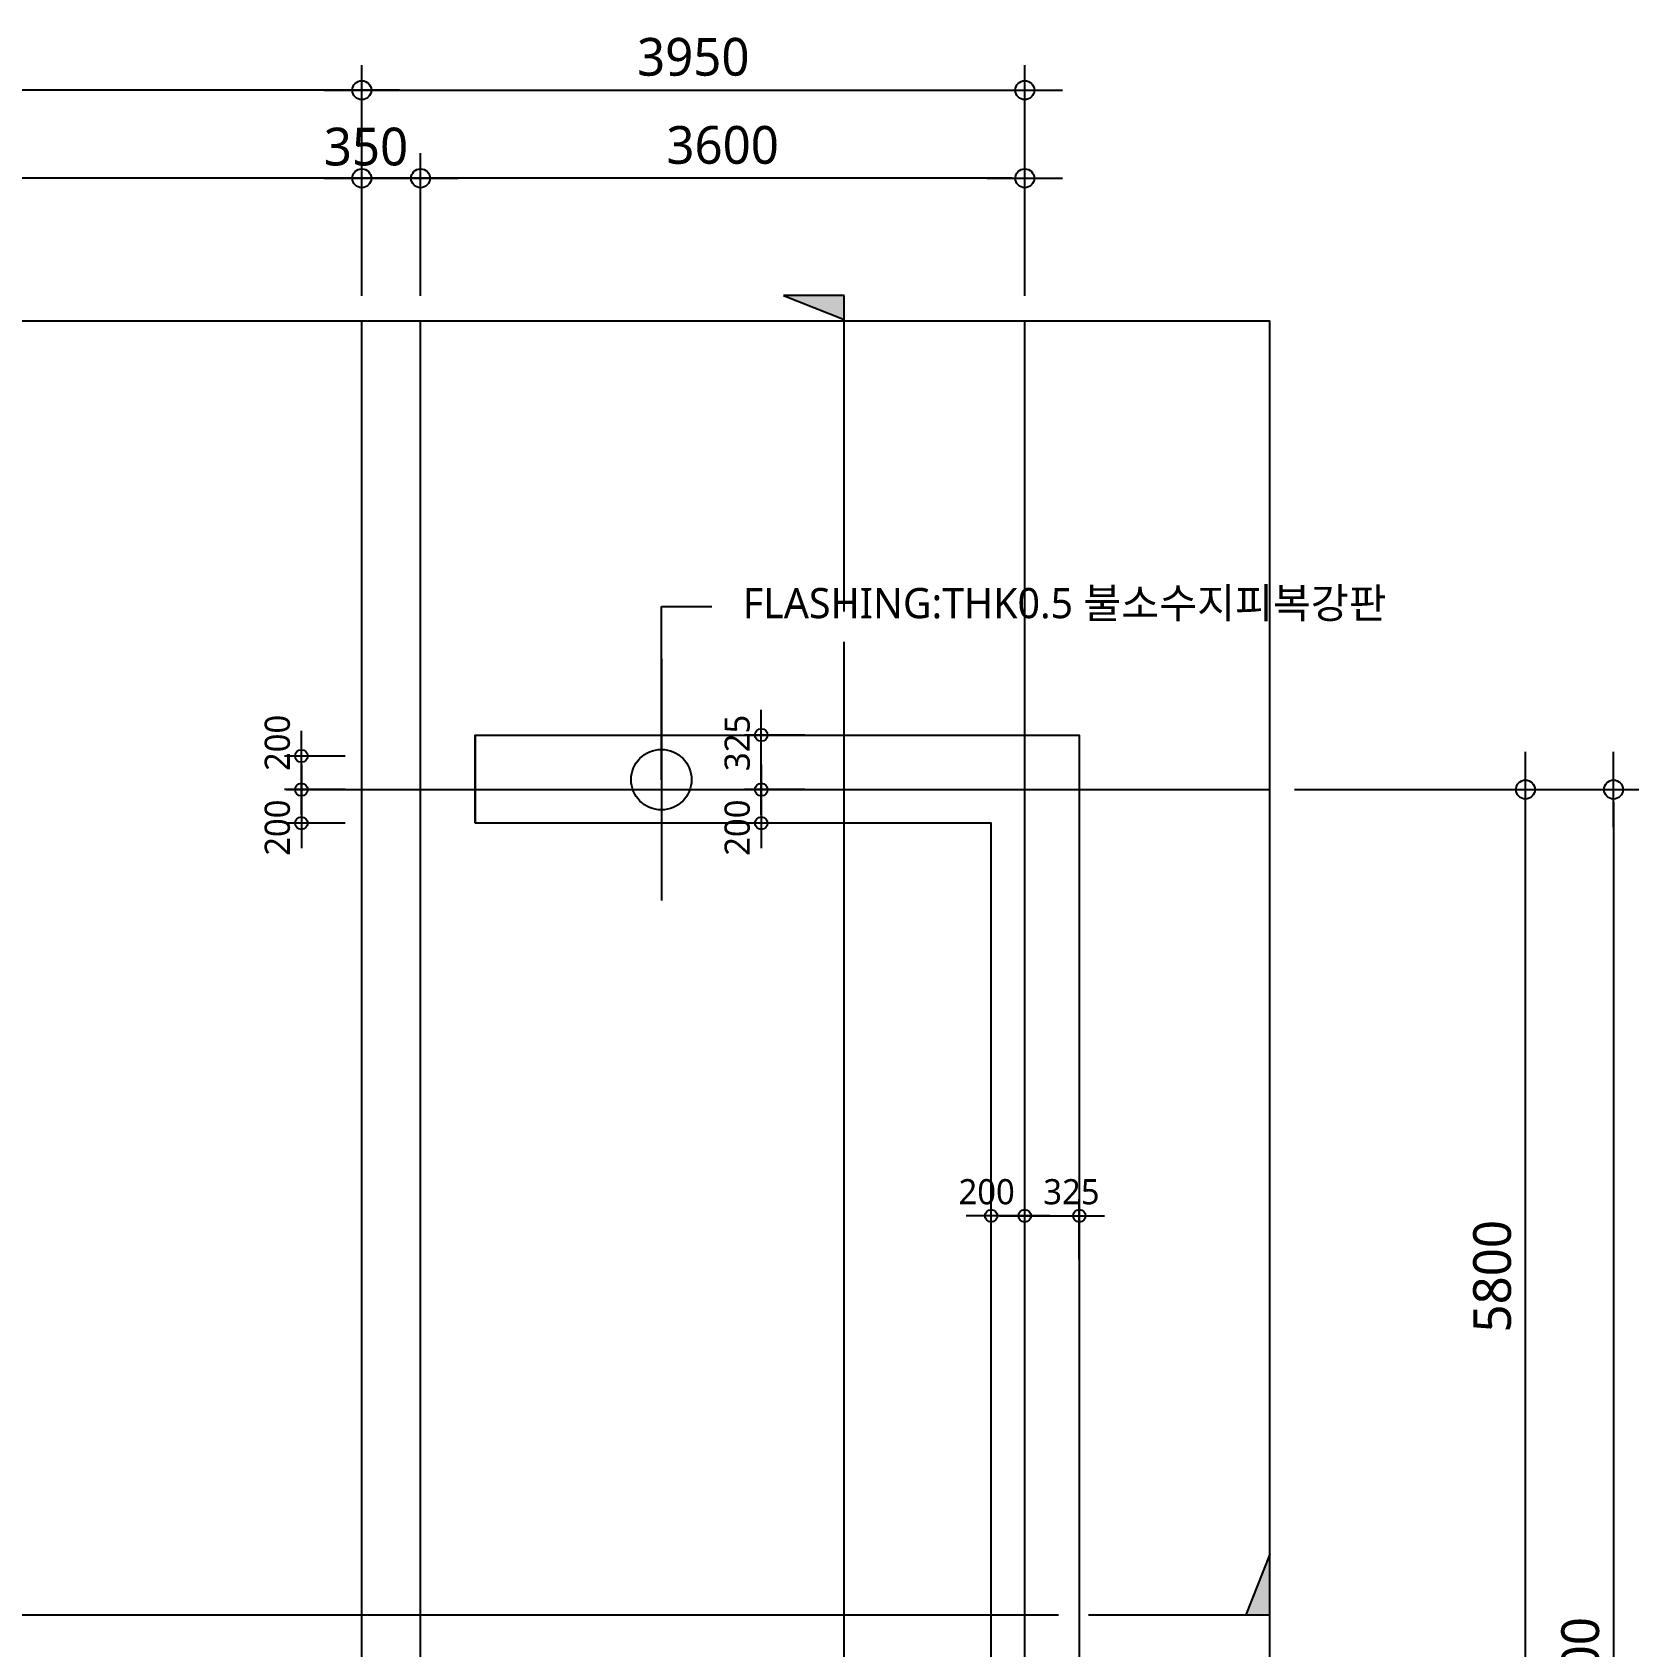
# Model space of a CAD drawing. Header units: millimetres. Extents: x 81033 to 452328, y -17390 to 42241.
# Drawn here: x 247031 to 256603, y 10826 to 20446 of the extents above; entities that cross this region are included whole.
import ezdxf
from ezdxf.enums import TextEntityAlignment as Align

# ---------------------------------------------------------------- set-up
doc = ezdxf.new("R2010")
doc.units = ezdxf.units.MM
doc.header["$LTSCALE"] = 100
doc.header["$MEASUREMENT"] = 0
doc.header["$PDSIZE"] = -10
doc.linetypes.add('CEN', pattern=[62, 60, -1, 0, -1])
doc.layers.get('0').update_dxf_attribs({"linetype": 'CONTINUOUS'})
doc.layers.get('Defpoints').update_dxf_attribs({"color": 171, "linetype": 'CONTINUOUS'})
for name, color, linetype in [('CEN(ST)', 1, 'CEN'), ('NDIM', 7, 'CONTINUOUS'), ('SASAC 도면번호', 6, 'CONTINUOUS'), ('SYM', 7, 'CONTINUOUS'), ('TEXT(MIN)', 7, 'CONTINUOUS')]:
    doc.layers.add(name, color=color, linetype=linetype)
doc.styles.add('CGS', font='cgse', dxfattribs={"bigfont": 'cgs'})
doc.styles.add('나눔바른고딕', font='NanumBarunGothic.ttf')
doc.dimstyles.new('NDIM 1200', dxfattribs={"dimscale": 75, "dimtxt": 3, "dimasz": 1, "dimexe": 2, "dimexo": 2, "dimgap": 1, "dimtad": 1, "dimdec": 0, "dimdsep": 46, "dimtxsty": 'CGS', "dimblk": 'DOT0', "dimcen": 1, "dimdle": 8, "dimclrd": 256, "dimclre": 256, "dimclrt": 256, "dimadec": 0, "dimazin": 0, "dimtfac": 1, "dimtdec": 0, "dimtix": 1, "dimtmove": 2, "dimatfit": 3, "dimldrblk": 'DOT0', "dimfxl": 1, "dimtolj": 1, "dimtzin": 0, "dimlwd": -1, "dimlwe": -1, "dimarcsym": 0})

# ---------------------------------------------------------------- blocks, each defined once
blk = doc.blocks.new('DOT0')
blk.add_line((-3, 0), (3, 0))
at = {"color": 6}
blk.add_circle((0, 0), 0.75, dxfattribs=at)
blk = doc.blocks.new('*D169')
at = {"layer": 'Defpoints', "color": 0, "ltscale": 0.4, "transparency": 16777216}
for p in [(235594.6, 20100.9), (235594.6, 18725.9), (248994.6, 18725.9)]:
    blk.add_point(p, dxfattribs=at)
at = {"layer": 'NDIM', "ltscale": 0.4, "transparency": 16777216}
for p, q in [((235594.6, 18875.9), (235594.6, 20250.9)), ((248994.6, 18875.9), (248994.6, 20250.9)), ((248919.6, 20100.9), (235669.6, 20100.9))]:
    blk.add_line(p, q, dxfattribs=at)
at = {"layer": 'NDIM', "ltscale": 0.4, "transparency": 16777216, "xscale": 75, "yscale": 75, "zscale": 75, "rotation": 180}
blk.add_blockref('DOT0', (235594.6, 20100.9), dxfattribs=at)
at = {"layer": 'NDIM', "ltscale": 0.4, "transparency": 16777216, "xscale": 75, "yscale": 75, "zscale": 75}
blk.add_blockref('DOT0', (248994.6, 20100.9), dxfattribs=at)
at = {"layer": 'NDIM', "ltscale": 0.4, "transparency": 16777216, "insert": (242294.6, 20298.2), "char_height": 225, "attachment_point": 5, "style": '나눔바른고딕'}
blk.add_mtext('\\A1;13400', dxfattribs=at)
blk = doc.blocks.new('*D170')
at = {"layer": 'Defpoints', "color": 0, "ltscale": 0.4, "transparency": 16777216}
for p in [(237994.6, 19575.9), (237994.6, 18725.9), (248994.6, 18725.9)]:
    blk.add_point(p, dxfattribs=at)
at = {"layer": 'NDIM', "ltscale": 0.4, "transparency": 16777216}
for p, q in [((237994.6, 18875.9), (237994.6, 19725.9)), ((248994.6, 18875.9), (248994.6, 19725.9)), ((248919.6, 19575.9), (238069.6, 19575.9))]:
    blk.add_line(p, q, dxfattribs=at)
at = {"layer": 'NDIM', "ltscale": 0.4, "transparency": 16777216, "xscale": 75, "yscale": 75, "zscale": 75, "rotation": 180}
blk.add_blockref('DOT0', (237994.6, 19575.9), dxfattribs=at)
at = {"layer": 'NDIM', "ltscale": 0.4, "transparency": 16777216, "xscale": 75, "yscale": 75, "zscale": 75}
blk.add_blockref('DOT0', (248994.6, 19575.9), dxfattribs=at)
at = {"layer": 'NDIM', "ltscale": 0.4, "transparency": 16777216, "insert": (243494.6, 19773.1), "char_height": 225, "attachment_point": 5, "style": '나눔바른고딕'}
blk.add_mtext('\\A1;11000', dxfattribs=at)
blk = doc.blocks.new('*D171')
at = {"layer": 'Defpoints', "color": 0, "ltscale": 0.4, "transparency": 16777216}
for p in [(248994.6, 19575.9), (248994.6, 18725.9), (249344.6, 18725.9)]:
    blk.add_point(p, dxfattribs=at)
at = {"layer": 'NDIM', "ltscale": 0.4, "transparency": 16777216}
for p, q in [((248994.6, 18875.9), (248994.6, 19725.9)), ((249344.6, 18875.9), (249344.6, 19725.9)), ((249269.6, 19575.9), (249069.6, 19575.9))]:
    blk.add_line(p, q, dxfattribs=at)
at = {"layer": 'NDIM', "ltscale": 0.4, "transparency": 16777216, "xscale": 75, "yscale": 75, "zscale": 75, "rotation": 180}
blk.add_blockref('DOT0', (248994.6, 19575.9), dxfattribs=at)
at = {"layer": 'NDIM', "ltscale": 0.4, "transparency": 16777216, "xscale": 75, "yscale": 75, "zscale": 75}
blk.add_blockref('DOT0', (249344.6, 19575.9), dxfattribs=at)
at = {"layer": 'NDIM', "ltscale": 0.4, "transparency": 16777216, "insert": (249019.6, 19763.4), "char_height": 225, "attachment_point": 5, "style": '나눔바른고딕'}
blk.add_mtext('\\A1;350', dxfattribs=at)
blk = doc.blocks.new('*D172')
at = {"layer": 'Defpoints', "color": 0, "ltscale": 0.4, "transparency": 16777216}
for p in [(249344.6, 19575.9), (249344.6, 18725.9), (252944.6, 18725.9)]:
    blk.add_point(p, dxfattribs=at)
at = {"layer": 'NDIM', "ltscale": 0.4, "transparency": 16777216}
for p, q in [((249344.6, 18875.9), (249344.6, 19725.9)), ((252944.6, 18875.9), (252944.6, 19725.9)), ((252869.6, 19575.9), (249419.6, 19575.9))]:
    blk.add_line(p, q, dxfattribs=at)
at = {"layer": 'NDIM', "ltscale": 0.4, "transparency": 16777216, "xscale": 75, "yscale": 75, "zscale": 75, "rotation": 180}
blk.add_blockref('DOT0', (249344.6, 19575.9), dxfattribs=at)
at = {"layer": 'NDIM', "ltscale": 0.4, "transparency": 16777216, "xscale": 75, "yscale": 75, "zscale": 75}
blk.add_blockref('DOT0', (252944.6, 19575.9), dxfattribs=at)
at = {"layer": 'NDIM', "ltscale": 0.4, "transparency": 16777216, "insert": (251144.6, 19773.2), "char_height": 225, "attachment_point": 5, "style": '나눔바른고딕'}
blk.add_mtext('\\A1;3600', dxfattribs=at)
blk = doc.blocks.new('*D173')
at = {"layer": 'Defpoints', "color": 0, "ltscale": 0.4, "transparency": 16777216}
for p in [(252944.6, 20100.9), (248994.6, 18725.9), (252944.6, 18725.9)]:
    blk.add_point(p, dxfattribs=at)
at = {"layer": 'NDIM', "ltscale": 0.4, "transparency": 16777216}
for p, q in [((248994.6, 18875.9), (248994.6, 20250.9)), ((252944.6, 18875.9), (252944.6, 20250.9)), ((249069.6, 20100.9), (252869.6, 20100.9))]:
    blk.add_line(p, q, dxfattribs=at)
at = {"layer": 'NDIM', "ltscale": 0.4, "transparency": 16777216, "xscale": 75, "yscale": 75, "zscale": 75, "rotation": 180}
blk.add_blockref('DOT0', (248994.6, 20100.9), dxfattribs=at)
at = {"layer": 'NDIM', "ltscale": 0.4, "transparency": 16777216, "xscale": 75, "yscale": 75, "zscale": 75}
blk.add_blockref('DOT0', (252944.6, 20100.9), dxfattribs=at)
at = {"layer": 'NDIM', "ltscale": 0.4, "transparency": 16777216, "insert": (250969.6, 20298.2), "char_height": 225, "attachment_point": 5, "style": '나눔바른고딕'}
blk.add_mtext('\\A1;3950', dxfattribs=at)
blk = doc.blocks.new('*D176')
at = {"layer": 'Defpoints', "color": 0, "ltscale": 0.4, "transparency": 16777216}
for p in [(254402.7, 15933.3), (255927.7, 15933.3), (254402.7, 10133.3)]:
    blk.add_point(p, dxfattribs=at)
at = {"layer": 'NDIM', "ltscale": 0.4, "transparency": 16777216}
for p, q in [((254552.7, 15933.3), (256077.7, 15933.3)), ((255927.7, 10208.3), (255927.7, 15858.3)), ((254552.7, 10133.3), (256077.7, 10133.3))]:
    blk.add_line(p, q, dxfattribs=at)
at = {"layer": 'NDIM', "ltscale": 0.4, "transparency": 16777216, "xscale": 75, "yscale": 75, "zscale": 75}
for p, rotation in [((255927.7, 15933.3), 90), ((255927.7, 10133.3), 270)]:
    blk.add_blockref('DOT0', p, dxfattribs=dict(at, rotation=rotation))
at = {"layer": 'NDIM', "ltscale": 0.4, "transparency": 16777216, "insert": (255730.5, 13033.3), "char_height": 225, "attachment_point": 5, "rotation": 90, "style": '나눔바른고딕'}
blk.add_mtext('\\A1;5800', dxfattribs=at)
blk = doc.blocks.new('*D179')
at = {"layer": 'Defpoints', "color": 0, "ltscale": 0.4, "transparency": 16777216}
for p in [(254402.7, 15933.3), (254402.7, 5233.3), (256452.7, 5233.3)]:
    blk.add_point(p, dxfattribs=at)
at = {"layer": 'NDIM', "ltscale": 0.4, "transparency": 16777216}
for p, q in [((254552.7, 15933.3), (256602.7, 15933.3)), ((256452.7, 15858.3), (256452.7, 5308.3)), ((254552.7, 5233.3), (256602.7, 5233.3))]:
    blk.add_line(p, q, dxfattribs=at)
at = {"layer": 'NDIM', "ltscale": 0.4, "transparency": 16777216, "xscale": 75, "yscale": 75, "zscale": 75}
for p, rotation in [((256452.7, 15933.3), 90), ((256452.7, 5233.3), 270)]:
    blk.add_blockref('DOT0', p, dxfattribs=dict(at, rotation=rotation))
at = {"layer": 'NDIM', "ltscale": 0.4, "transparency": 16777216, "insert": (256255.5, 10583.3), "char_height": 225, "attachment_point": 5, "rotation": 90, "style": '나눔바른고딕'}
blk.add_mtext('\\A1;10700', dxfattribs=at)
blk = doc.blocks.new('*D681')
at = {"layer": 'Defpoints', "color": 0, "ltscale": 0.4, "transparency": 16777216}
for p in [(253269.6, 13393.2), (252944.6, 13033.3), (253269.6, 13033.3)]:
    blk.add_point(p, dxfattribs=at)
at = {"layer": 'NDIM', "ltscale": 0.4, "transparency": 16777216}
for p, q in [((252944.6, 13133.3), (252944.6, 13493.2)), ((253269.6, 13133.3), (253269.6, 13493.2)), ((252994.6, 13393.2), (253219.6, 13393.2))]:
    blk.add_line(p, q, dxfattribs=at)
at = {"layer": 'NDIM', "ltscale": 0.4, "transparency": 16777216, "xscale": 50, "yscale": 50, "zscale": 50, "rotation": 180}
blk.add_blockref('DOT0', (252944.6, 13393.2), dxfattribs=at)
at = {"layer": 'NDIM', "ltscale": 0.4, "transparency": 16777216, "xscale": 50, "yscale": 50, "zscale": 50}
blk.add_blockref('DOT0', (253269.6, 13393.2), dxfattribs=at)
at = {"layer": 'NDIM', "ltscale": 0.4, "transparency": 16777216, "insert": (253222.6, 13535.9), "char_height": 150, "attachment_point": 5, "style": '나눔바른고딕'}
blk.add_mtext('\\A1;325', dxfattribs=at)
blk = doc.blocks.new('*D682')
at = {"layer": 'Defpoints', "color": 0, "ltscale": 0.4, "transparency": 16777216}
for p in [(252744.6, 13393.2), (252744.6, 13033.3), (252944.6, 13033.3)]:
    blk.add_point(p, dxfattribs=at)
at = {"layer": 'NDIM', "ltscale": 0.4, "transparency": 16777216}
for p, q in [((252744.6, 13133.3), (252744.6, 13493.2)), ((252944.6, 13133.3), (252944.6, 13493.2)), ((252894.6, 13393.2), (252794.6, 13393.2))]:
    blk.add_line(p, q, dxfattribs=at)
at = {"layer": 'NDIM', "ltscale": 0.4, "transparency": 16777216, "xscale": 50, "yscale": 50, "zscale": 50, "rotation": 180}
blk.add_blockref('DOT0', (252744.6, 13393.2), dxfattribs=at)
at = {"layer": 'NDIM', "ltscale": 0.4, "transparency": 16777216, "xscale": 50, "yscale": 50, "zscale": 50}
blk.add_blockref('DOT0', (252944.6, 13393.2), dxfattribs=at)
at = {"layer": 'NDIM', "ltscale": 0.4, "transparency": 16777216, "insert": (252717.6, 13535.9), "char_height": 150, "attachment_point": 5, "style": '나눔바른고딕'}
blk.add_mtext('\\A1;200', dxfattribs=at)
blk = doc.blocks.new('*D685')
at = {"layer": 'Defpoints', "color": 0, "ltscale": 0.4, "transparency": 16777216}
for p in [(248634.7, 16133.3), (248994.6, 16133.3), (248994.6, 15933.3)]:
    blk.add_point(p, dxfattribs=at)
at = {"layer": 'NDIM', "ltscale": 0.4, "transparency": 16777216}
for p, q in [((248894.6, 16133.3), (248534.7, 16133.3)), ((248634.7, 15983.3), (248634.7, 16083.3)), ((248894.6, 15933.3), (248534.7, 15933.3))]:
    blk.add_line(p, q, dxfattribs=at)
at = {"layer": 'NDIM', "ltscale": 0.4, "transparency": 16777216, "xscale": 50, "yscale": 50, "zscale": 50}
for p, rotation in [((248634.7, 16133.3), 90), ((248634.7, 15933.3), 270)]:
    blk.add_blockref('DOT0', p, dxfattribs=dict(at, rotation=rotation))
at = {"layer": 'NDIM', "ltscale": 0.4, "transparency": 16777216, "insert": (248492, 16211.3), "char_height": 150, "attachment_point": 5, "rotation": 90, "style": '나눔바른고딕'}
blk.add_mtext('\\A1;200', dxfattribs=at)
blk = doc.blocks.new('*D686')
at = {"layer": 'Defpoints', "color": 0, "ltscale": 0.4, "transparency": 16777216}
for p in [(248994.6, 15933.3), (248634.7, 15733.3), (248994.6, 15733.3)]:
    blk.add_point(p, dxfattribs=at)
at = {"layer": 'NDIM', "ltscale": 0.4, "transparency": 16777216}
for p, q in [((248894.6, 15933.3), (248534.7, 15933.3)), ((248634.7, 15883.3), (248634.7, 15783.3)), ((248894.6, 15733.3), (248534.7, 15733.3))]:
    blk.add_line(p, q, dxfattribs=at)
at = {"layer": 'NDIM', "ltscale": 0.4, "transparency": 16777216, "xscale": 50, "yscale": 50, "zscale": 50}
for p, rotation in [((248634.7, 15933.3), 90), ((248634.7, 15733.3), 270)]:
    blk.add_blockref('DOT0', p, dxfattribs=dict(at, rotation=rotation))
at = {"layer": 'NDIM', "ltscale": 0.4, "transparency": 16777216, "insert": (248492, 15706.3), "char_height": 150, "attachment_point": 5, "rotation": 90, "style": '나눔바른고딕'}
blk.add_mtext('\\A1;200', dxfattribs=at)
blk = doc.blocks.new('SECTION-12')
at = {"layer": 'SYM'}
blk.add_hatch(color=256, dxfattribs=at).paths.add_polyline_path([(170671, 20158.1), (171031, 20014.1), (171031, 20158.1)])
at = {"layer": 'Defpoints'}
blk.add_line((171031, 12013.9), (171031, 17914.1), dxfattribs=at)
at = {"layer": 'SYM'}
for p, q in [((170671, 20158.1), (171031, 20014.1)), ((171031, 20158.1), (170671, 20158.1)), ((171031, 18274.1), (171031, 20158.1)), ((171031, 17914.1), (171031, 18094.1))]:
    blk.add_line(p, q, dxfattribs=at)
blk = doc.blocks.new('A$C1AFB1B41')
at = {"layer": 'SYM'}
blk.add_hatch(color=256, dxfattribs=at).paths.add_polyline_path([(2000, 500), (1800, 0), (2000, 0)])
for p, q in [((2000, 500), (1800, 0)), ((2000, 0), (2000, 500)), ((0, 0), (250, 0)), ((500, 0), (2000, 0))]:
    blk.add_line(p, q, dxfattribs=at)
blk = doc.blocks.new('*D1158')
at = {"layer": 'Defpoints', "color": 0, "ltscale": 0.4, "transparency": 16777216}
for p in [(251374.7, 16258.3), (251734.6, 16258.3), (251734.6, 15933.3)]:
    blk.add_point(p, dxfattribs=at)
at = {"layer": 'NDIM', "ltscale": 0.4, "transparency": 16777216}
for p, q in [((251634.6, 16258.3), (251274.7, 16258.3)), ((251374.7, 15983.3), (251374.7, 16208.3)), ((251634.6, 15933.3), (251274.7, 15933.3))]:
    blk.add_line(p, q, dxfattribs=at)
at = {"layer": 'NDIM', "ltscale": 0.4, "transparency": 16777216, "xscale": 50, "yscale": 50, "zscale": 50}
for p, rotation in [((251374.7, 16258.3), 90), ((251374.7, 15933.3), 270)]:
    blk.add_blockref('DOT0', p, dxfattribs=dict(at, rotation=rotation))
at = {"layer": 'NDIM', "ltscale": 0.4, "transparency": 16777216, "insert": (251231.9, 16211.3), "char_height": 150, "attachment_point": 5, "rotation": 90, "style": '나눔바른고딕'}
blk.add_mtext('\\A1;325', dxfattribs=at)
blk = doc.blocks.new('*D1159')
at = {"layer": 'Defpoints', "color": 0, "ltscale": 0.4, "transparency": 16777216}
for p in [(251734.6, 15933.3), (251374.7, 15733.3), (251734.6, 15733.3)]:
    blk.add_point(p, dxfattribs=at)
at = {"layer": 'NDIM', "ltscale": 0.4, "transparency": 16777216}
for p, q in [((251634.6, 15933.3), (251274.7, 15933.3)), ((251374.7, 15883.3), (251374.7, 15783.3)), ((251634.6, 15733.3), (251274.7, 15733.3))]:
    blk.add_line(p, q, dxfattribs=at)
at = {"layer": 'NDIM', "ltscale": 0.4, "transparency": 16777216, "xscale": 50, "yscale": 50, "zscale": 50}
for p, rotation in [((251374.7, 15933.3), 90), ((251374.7, 15733.3), 270)]:
    blk.add_blockref('DOT0', p, dxfattribs=dict(at, rotation=rotation))
at = {"layer": 'NDIM', "ltscale": 0.4, "transparency": 16777216, "insert": (251231.9, 15706.3), "char_height": 150, "attachment_point": 5, "rotation": 90, "style": '나눔바른고딕'}
blk.add_mtext('\\A1;200', dxfattribs=at)

msp = doc.modelspace()

# ---------------------------------------------------------------- texts
at = {"layer": 'TEXT(MIN)', "style": '나눔바른고딕'}
msp.add_text('FLASHING:THK0.5 불소수지피복강판', height=180, dxfattribs=at).set_placement((255100.6, 17044.4), align=Align.MIDDLE_RIGHT)

# ---------------------------------------------------------------- dimensions: what is measured, and where the dimension line sits
at = {"layer": 'NDIM', "ltscale": 0.4}
for base, p1, p2, angle, picture, middle in [((235594.6, 20100.9), (248994.6, 18725.9), (235594.6, 18725.9), 180, '*D169', (242294.6, 20298.2)), ((237994.6, 19575.9), (248994.6, 18725.9), (237994.6, 18725.9), 180, '*D170', (243494.6, 19773.1)), ((249344.6, 19575.9), (252944.6, 18725.9), (249344.6, 18725.9), 180, '*D172', (251144.6, 19773.2)), ((255927.7, 15933.3), (254402.7, 10133.3), (254402.7, 15933.3), 90, '*D176', (255730.5, 13033.3)), ((256452.7, 5233.3), (254402.7, 15933.3), (254402.7, 5233.3), 270, '*D179', (256255.5, 10583.3))]:
    dim = msp.add_linear_dim(base=base, p1=p1, p2=p2, angle=angle, dimstyle='NDIM 1200', override={"dimtxsty": '나눔바른고딕'}, dxfattribs=at)
    dim.commit()
    dim.dimension.update_dxf_attribs({"geometry": picture, "text_midpoint": middle})
dim = msp.add_linear_dim(base=(252944.6, 20100.9), p1=(248994.6, 18725.9), p2=(252944.6, 18725.9), dimstyle='NDIM 1200', override={"dimtxsty": '나눔바른고딕'}, dxfattribs=at)
dim.commit()
dim.dimension.update_dxf_attribs({"geometry": '*D173', "text_midpoint": (250969.6, 20298.2)})
dim = msp.add_linear_dim(base=(248994.6, 19575.9), p1=(249344.6, 18725.9), p2=(248994.6, 18725.9), angle=180, dimstyle='NDIM 1200', override={"dimtxsty": '나눔바른고딕'}, dxfattribs=at)
dim.commit()
dim.dimension.update_dxf_attribs({"geometry": '*D171', "text_midpoint": (249019.6, 19763.4), "dimtype": 160})

# ---------------------------------------------------------------- wipeouts: each hides what was drawn before it
at = {"ltscale": 10000}
msp.add_wipeout([(249669.6, 15733.3), (249669.6, 16258.3), (253269.6, 16258.3), (253269.6, 9808.3), (249669.6, 9808.3), (249669.6, 4908.3), (235444.6, 4908.3), (235444.6, 5433.3), (249144.6, 5433.3), (249144.6, 10333.3), (252744.6, 10333.3), (252744.6, 15733.3)], dxfattribs=at).dxf.layer = 'SASAC 도면번호'

# ---------------------------------------------------------------- next in the draw order: linework, layer by layer
msp.add_line((249669.6, 16258.3), (249669.6, 15733.3), dxfattribs=at)
msp.add_lwpolyline([(249669.6, 15733.3), (249669.6, 16258.3), (253269.6, 16258.3), (253269.6, 9808.3), (249669.6, 9808.3), (249669.6, 4908.3), (235444.6, 4908.3), (235444.6, 5433.3), (249144.6, 5433.3), (249144.6, 10333.3), (252744.6, 10333.3), (252744.6, 15733.3)], close=True, dxfattribs=at)
at = {"layer": 'CEN(ST)', "ltscale": 10000}
for p, q in [((248994.6, 4233.3), (248994.6, 18725.9)), ((249344.6, 4233.3), (249344.6, 18725.9)), ((252944.6, 4233.3), (252944.6, 18725.9)), ((248544.6, 15933.3), (254402.7, 15933.3))]:
    msp.add_line(p, q, dxfattribs=at)
at = {"layer": 'Defpoints'}
msp.add_line((235537.3, 11016.2), (252965.1, 11016.2), dxfattribs=at)
at = {"layer": 'Defpoints', "ltscale": 10000}
msp.add_lwpolyline([(233828.7, 18725.9), (254402.7, 18725.9), (254402.7, 4233.3), (233828.7, 4233.3)], close=True, dxfattribs=at)

# ---------------------------------------------------------------- next in the draw order: block references
msp.add_blockref('SECTION-12', (80836.8, -1280.6))
at = {"layer": 'SYM', "xscale": 0.7200000000000014, "yscale": 0.7200000000000014, "zscale": 0.7200000000000014}
msp.add_blockref('A$C1AFB1B41', (252965.1, 11016.2), dxfattribs=at)

# ---------------------------------------------------------------- next in the draw order: dimensions: what is measured, and where the dimension line sits
at = {"layer": 'NDIM', "ltscale": 0.4}
for base, p1, p2, angle, picture, middle in [((248634.7, 16133.3), (248994.6, 15933.3), (248994.6, 16133.3), 90, '*D685', (248492, 16211.3)), ((251374.7, 16258.3), (251734.6, 15933.3), (251734.6, 16258.3), 90, '*D1158', (251231.9, 16211.3)), ((248634.7, 15733.3), (248994.6, 15933.3), (248994.6, 15733.3), 270, '*D686', (248492, 15706.3)), ((251374.7, 15733.3), (251734.6, 15933.3), (251734.6, 15733.3), 270, '*D1159', (251231.9, 15706.3)), ((252744.6, 13393.2), (252944.6, 13033.3), (252744.6, 13033.3), 180, '*D682', (252717.6, 13535.9))]:
    dim = msp.add_linear_dim(base=base, p1=p1, p2=p2, angle=angle, dimstyle='NDIM 1200', override={"dimscale": 50, "dimtxsty": '나눔바른고딕'}, dxfattribs=at)
    dim.commit()
    dim.dimension.update_dxf_attribs({"geometry": picture, "text_midpoint": middle, "dimtype": 160})
dim = msp.add_linear_dim(base=(253269.6, 13393.2), p1=(252944.6, 13033.3), p2=(253269.6, 13033.3), dimstyle='NDIM 1200', override={"dimscale": 50, "dimtxsty": '나눔바른고딕'}, dxfattribs=at)
dim.commit()
dim.dimension.update_dxf_attribs({"geometry": '*D681', "text_midpoint": (253222.6, 13535.9), "dimtype": 160})

# ---------------------------------------------------------------- next in the draw order: leaders
at = {"layer": 'NDIM', "ltscale": 10000}
msp.add_leader([(250779.4, 15992.3), (250779.4, 17024.2), (251079.4, 17024.2)], dimstyle='NDIM 1200', override={"dimscale": 120, "dimasz": 2, "dimtad": 0}, dxfattribs=at)

doc.saveas('drawing.dxf')
